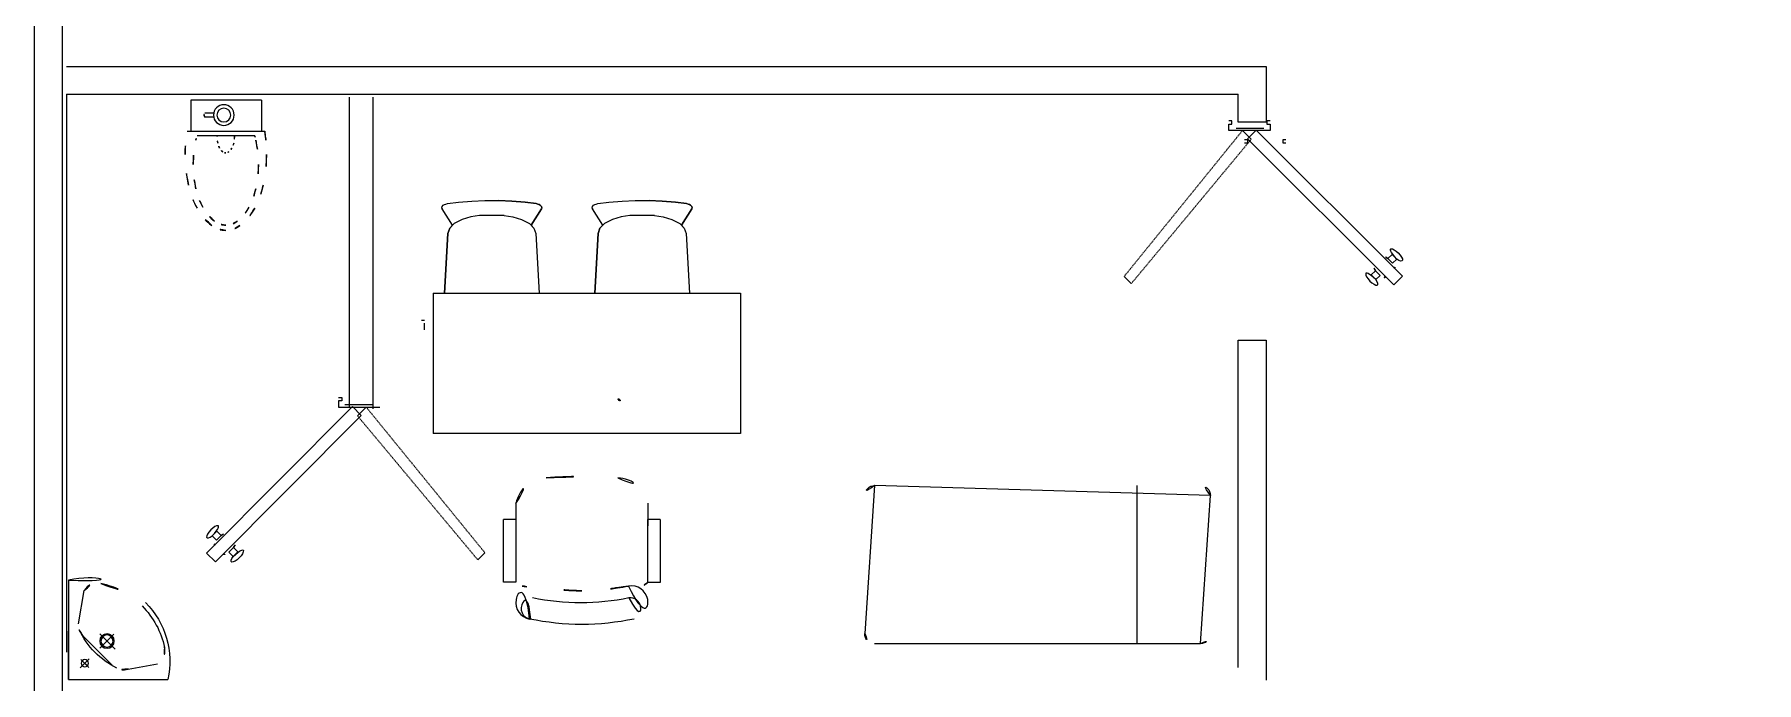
# Model space of a CAD drawing. Header units: inches. Extents: x -20102930481 to -19884906075, y 8171002997 to 8304837243.
# Drawn here: x -19884909529.4 to -19884909159.1, y 8171003265.9 to 8171003405.2 of the extents above; entities that cross this region are included whole.
import ezdxf

# ---------------------------------------------------------------- set-up
doc = ezdxf.new("R2010")
doc.units = ezdxf.units.IN
doc.header["$MEASUREMENT"] = 0
doc.linetypes.add('HIDDEN', pattern=[0.375, 0.25, -0.125])
for name, color, linetype in [('Layer1', 240, 'Continuous'), ('LOTES', 7, 'Continuous'), ('Piezas Sanitarias', 7, 'Continuous'), ('VISTAS', 6, 'Continuous'), ('wall', 140, 'Continuous')]:
    doc.layers.add(name, color=color, linetype=linetype)
doc.layers.add('MOBILIARIO_MOVIL', color=2, linetype='Continuous', lineweight=20)

# ---------------------------------------------------------------- blocks, each defined once
blk = doc.blocks.new('P Chair')
for p, q in [((-259.133764552098, 349.1530719656876), (-259.1337645521271, 141.3852142260148)), ((-218.1837645520864, 349.1530719656876), (-259.133764552098, 349.1530719656876)), ((-218.1837645520864, 142.1564406117104), (-218.1837645520864, 349.1530719656876)), ((258.7175385002338, 349.6485261678645), (217.7675385002804, 349.6485261678608)), ((217.7675385002804, 349.6485261678608), (217.7675385002804, 141.8806684281881)), ((258.7175385002629, 141.8806684281881), (258.7175385002338, 349.6485261678645)), ((-218.1837645520864, 89.1461037471745), (-218.1837645520864, 162.8561037471663)), ((217.7675385002804, 87.4401731001708), (217.7675385002804, 162.1619999999384))]:
    blk.add_line(p, q)
at = {"linetype": 'Continuous'}
for p, q in [((-217.9994421573065, 141.3852142260148), (-259.1337645521271, 141.3852142260148)), ((258.7175385002629, 141.8806684281881), (217.7675385002804, 141.8806684281881))]:
    blk.add_line(p, q, dxfattribs=at)
for centre, radius, start, end in [((-163.0809316391242, 415.8950674936787), 55.28254973779035, 99.89883811843956, 279.7522103954503), ((-165.7235366005625, 435.5425091298675), 35.15038994497284, 94.91276213144351, 274.9127621314439), ((-0.007509725022828206, -347.8693444417804), 836.2256085814062, 78.08993232286258, 101.9100676771373), ((163.0734219140722, 415.8950674936787), 55.28254973779035, 260.2477896045497, 80.10116188156044), ((158.7507173243503, 436.6001510624337), 36.21193172131102, 265.0872378685562, 70.3212532226276), ((-3.531864245596807, -349.0914577478688), 766.3275702958327, 78.01123810419728, 101.9887618958027), ((18.41999027493875, -534.8944103690301), 912.6856745086022, 91.1566682511965, 100.8713635267809), ((-18.42750000001979, -534.8944103690301), 912.6856745086022, 79.12863647321916, 88.8433317488035), ((-110.5650000000023, 114.5000135301816), 110.565, 193.2565848807499, 265.9234016741331), ((110.5649999999732, 114.5000135301816), 110.565, 274.0765983258668, 345.8334441779631), ((0, 1665.846000000005), 1665.846000000006, 265.9234016741329, 274.0765983258671)]:
    blk.add_arc(centre, radius, start, end, dxfattribs=at)
for centre, start, end in [((-180.8605138439452, 308.9014853644621), 90.7226100235568, 132.8381951137704), ((180.4442877921392, 309.3969395666354), 47.1618048862296, 87.57171213381959)]:
    blk.add_arc(centre, 54.89276152036445, start, end)
blk = doc.blocks.new('Basin 2')
at = {"lineweight": 13}
for p, q in [((0, -410), (0, 0)), ((0, 0), (410, 0)), ((230.7365740060741, -40.68508343350732), (368.3541944519257, -64.95078293901133)), ((40.6850834335055, -230.7365740060727), (64.9507829390077, -368.3541944519257))]:
    blk.add_line(p, q, dxfattribs=at)
at = {"lineweight": 5}
for p, q in [((0, 0), (0, -200)), ((48.0560727597458, -48.05607275974762), (85.92876326607438, -85.92876326607666)), ((84.55200541932754, -49.96688633311533), (51.21329467424948, -83.30559707819339)), ((67.25944587622143, -67.25944587622143), (84.55200541932754, -49.96688633311533)), ((120.2081528017134, -120.2081528017134), (181.0089901612046, -59.40731544222217)), ((120.2081528017134, -120.2081528017134), (59.40731544222035, -181.0089901612037)), ((129.4028773650152, -129.4028773650175), (187.5453580116482, -187.5453580116491)), ((192.9632720939935, -125.234779439952), (129.4863795233523, -188.7116720105937)), ((159.0990257669728, -159.0990257669732), (192.9632720939935, -125.234779439952))]:
    blk.add_line(p, q, dxfattribs=at)
for centre, radius in [((67.25944587622143, -67.25944587622143), 15), ((159.0990257669728, -159.0990257669732), 30)]:
    blk.add_circle(centre, radius, dxfattribs=at)
at = {"lineweight": 13}
blk.add_circle((159.0990257669728, -159.0990257669732), 25, dxfattribs=at)
for centre, radius, start, end in [((355.5195720007214, -354.5714647035466), 345.1245719056662, 116.9390042373416, 154.3092734873311), ((227.4623081347963, -107.3895208100275), 66.78474962679638, 72.81017527218367, 134.0724767576046), ((75.97303914211625, -75.97303914211807), 342.5578976705159, 315.0000000000184, 12.81369659904593), ((331.7740530836927, -120.3205838680551), 66.36204937644563, 346.6009009590553, 56.54919527637677), ((107.3895208100257, -227.4623081347959), 66.78474962679638, 135.9275232423954, 197.1898247278489), ((75.97303914211807, -75.9730391421167), 342.5578976705159, 257.1863034009737, 315.0000000000184), ((61.83090351838655, -61.83090351838564), 342.5578976705159, 281.9981928529285, 315.0000000000184), ((120.3205838680515, -331.7740530836936), 66.36204937644563, 213.4508047235728, 283.399099040964)]:
    blk.add_arc(centre, radius, start, end, dxfattribs=at)
at = {"lineweight": 5}
blk.add_arc((61.83090351838655, -61.83090351838655), 342.5578976705159, 315.0000000000184, 348.0018071470097, dxfattribs=at)
blk = doc.blocks.new('commode')
at = {"lineweight": 18}
for p, q in [((0.02326844393246574, 0.579930588042771), (0.02326844393246574, 0.4407976834263536)), ((0.02326844393246574, 0.579930588042771), (0.3379778131347848, 0.579930588042771)), ((0.3379778131347848, 0.579930588042771), (0.3379778131347848, 0.4407976834263536)), ((0.3541772249955102, 0.4407976834263536), (0.008702560578967677, 0.4407976834263536)), ((0.3092760068984717, 0.4224094198361854), (0.05360377867600619, 0.4224094198361854))]:
    blk.add_line(p, q, dxfattribs=at)
for p, q in [((0.2356011113079148, 0.5044457298063207), (0.2749557825400188, 0.5044457298063207)), ((0.2356514898856403, 0.5217257298063487), (0.2745210882840183, 0.5217257298063487))]:
    blk.add_line(p, q)
for radius in [0.04602092158113374, 0.030539601093682]:
    blk.add_circle((0.1904238933429951, 0.5132175141188782), radius)
blk.add_arc((0.2684502714446353, 0.5129275452709408), 0.01068938109529084, 307.4880301962534, 55.39401778651955)
for centre, radius, start, end in [((0.6238321923901822, 0.336959953798214), 0.6238322996025545, 170.4184431657297, 180), ((0.5353537324763238, 0.2930750152008841), 0.4990658396891376, 167.4266549956183, 180), ((0.3602804376114364, 0.3321230253568501), 0.319690797747216, 163.5954360510485, 167.4266549956183), ((0.2769829065800877, 0.4170748053002171), 0.1336981777824349, 177.7132668310445, 179.9999999983325), ((0.2769829065809972, 0.4170748053074931), 0.1336981777831211, 179.9999999995831, 192.5398667998981), ((0.2299731482744392, 0.40661867014569), 0.08553960493882207, 192.5398668003277, 208.2349499874454), ((0.1339401373425062, 0.40661867014569), 0.08553960494104924, 331.7650500130205, 347.4601331996723), ((0.0869303790414051, 0.4170748053074931), 0.1336981777803885, 347.4601331996723, 0), ((0.08693037903958611, 0.4170748053074931), 0.1336981777824287, 359.9999999991662, 2.286733166868647), ((0.002599347960313025, 0.3321230253568501), 0.3196907977490674, 12.57334500395212, 16.40456394939556), ((-0.1724739468972984, 0.2930750152008841), 0.4990658396848051, 0, 12.57334500438169), ((-0.2609524068193423, 0.336959953798214), 0.6238322996059656, 0, 9.581556834270287), ((0.6238321923938202, 0.336959953798214), 0.6238322996066291, 180, 192.5733450043817), ((0.2003817651457211, 0.390728661979665), 0.05195177507389825, 208.2349499874454, 232.3543100765073), ((0.1819566428093822, 0.3668425798750832), 0.02178507072153479, 232.354310076466, 269.9999999993747), ((0.1819566428093822, 0.3668425798750832), 0.02178507072162197, 269.9999999993747, 307.6456899228667), ((0.1635315204748622, 0.390728661979665), 0.05195177507393617, 307.6456899228667, 331.7650500120887), ((-0.2609524068193423, 0.336959953798214), 0.6238322996066472, 347.4266549956183, 0), ((0.5353537324726858, 0.2930750152008841), 0.4990658396852729, 180, 192.5733450039521), ((-0.1724739468954795, 0.2930750152008841), 0.4990658396825438, 347.4266549956183, 0), ((0.4049905738211237, 0.2881499411087134), 0.3996134971869005, 192.5733450043817, 208.3007557659146), ((0.3602804376159838, 0.254027005052194), 0.3196907977516764, 192.5733450043817, 208.3007557659146), ((0.00259934796122252, 0.254027005044918), 0.319690797748621, 331.6992442340854, 347.4266549960478), ((-0.04211078824846481, 0.2881499411087134), 0.3996134971884153, 331.6992442340854, 347.4266549960478), ((0.2672294362173488, 0.2139708670147229), 0.2431505109344131, 208.3007557659146, 232.4305804465929), ((0.2500715275327821, 0.194683745772636), 0.1945204087488447, 208.3007557659146, 232.4305804459669), ((0.1128082580416958, 0.194683745772636), 0.1945204087484762, 307.5694195539917, 331.6992442340854), ((0.09565034935621952, 0.2139708670147229), 0.2431505109350524, 307.5694195534072, 331.6992442336195), ((0.1814398927872389, 0.1024477935643517), 0.1024478397682742, 232.4305804459669, 269.9999999998437), ((0.1814398927872389, 0.1054652870152495), 0.08195827181475579, 232.4305804465929, 270.0000000001563), ((0.1814398927872389, 0.1054652870152495), 0.08195827181418106, 269.9999999996873, 307.5694195533658), ((0.1814398927872389, 0.1024477935643517), 0.1024478397682012, 270.0000000001042, 307.5694195540331)]:
    blk.add_arc(centre, radius, start, end, dxfattribs=at)

msp = doc.modelspace()

# ---------------------------------------------------------------- linework, layer by layer
msp.add_line((-19884909292.31697, 8171003274.249301), (-19884909292.31697, 8171003308.242862))
for points in [[(-19884909529.44707, 8171004369.445784), (-19884906075.07749, 8171004369.445784), (-19884906075.07749, 8171002997.497581), (-19884909529.44707, 8171002997.497581)], [(-19884909523.44707, 8171004363.445784), (-19884906081.07749, 8171004363.445784), (-19884906081.07749, 8171003003.497581), (-19884909523.44707, 8171003003.497581)]]:
    msp.add_lwpolyline(points, close=True)
at = {"layer": 'Layer1'}
msp.add_line((-19884909522.57383, 8171003392.372515), (-19884909522.57383, 8171003272.372515), dxfattribs=at)
at = {"layer": 'LOTES', "color": 7, "linetype": 'Continuous'}
for p, q in [((-19884909441.82132, 8171003367.944996), (-19884909441.73807, 8171003368.24815)), ((-19884909441.82132, 8171003367.944996), (-19884909441.76666, 8171003367.709536)), ((-19884909439.50491, 8171003364.241688), (-19884909441.76666, 8171003367.709536)), ((-19884909441.73807, 8171003368.24815), (-19884909441.50951, 8171003368.487728)), ((-19884909441.50951, 8171003368.487728), (-19884909441.25151, 8171003368.641197)), ((-19884909441.25151, 8171003368.641197), (-19884909440.96391, 8171003368.751568)), ((-19884909440.96391, 8171003368.751568), (-19884909440.62856, 8171003368.844912)), ((-19884909440.62856, 8171003368.844912), (-19884909438.27514, 8171003369.141296)), ((-19884909438.27514, 8171003369.141296), (-19884909435.38488, 8171003369.390587)), ((-19884909435.38488, 8171003369.390587), (-19884909432.58208, 8171003369.495914)), ((-19884909432.58208, 8171003369.495914), (-19884909429.57712, 8171003369.495914)), ((-19884909426.77431, 8171003369.390587), (-19884909429.57712, 8171003369.495914)), ((-19884909423.88439, 8171003369.141296), (-19884909426.77431, 8171003369.390587)), ((-19884909421.53064, 8171003368.844912), (-19884909423.88439, 8171003369.141296)), ((-19884909422.65429, 8171003364.241688), (-19884909420.3927, 8171003367.709536)), ((-19884909421.19562, 8171003368.751568), (-19884909421.53064, 8171003368.844912)), ((-19884909420.90785, 8171003368.641197), (-19884909421.19562, 8171003368.751568)), ((-19884909420.64969, 8171003368.487728), (-19884909420.90785, 8171003368.641197)), ((-19884909420.42146, 8171003368.24815), (-19884909420.64969, 8171003368.487728)), ((-19884909420.33804, 8171003367.944996), (-19884909420.42146, 8171003368.24815)), ((-19884909420.33804, 8171003367.944996), (-19884909420.3927, 8171003367.709536)), ((-19884909409.49078, 8171003367.944996), (-19884909409.40736, 8171003368.24815)), ((-19884909409.49078, 8171003367.944996), (-19884909409.43612, 8171003367.709536)), ((-19884909407.17437, 8171003364.241688), (-19884909409.43612, 8171003367.709536)), ((-19884909409.40736, 8171003368.24815), (-19884909409.17897, 8171003368.487728)), ((-19884909409.17897, 8171003368.487728), (-19884909408.9208, 8171003368.641197)), ((-19884909408.9208, 8171003368.641197), (-19884909408.63321, 8171003368.751568)), ((-19884909408.63321, 8171003368.751568), (-19884909408.29801, 8171003368.844912)), ((-19884909408.29801, 8171003368.844912), (-19884909405.94444, 8171003369.141296)), ((-19884909405.94444, 8171003369.141296), (-19884909403.05434, 8171003369.390587)), ((-19884909403.05434, 8171003369.390587), (-19884909400.25154, 8171003369.495914)), ((-19884909400.25154, 8171003369.495914), (-19884909397.24657, 8171003369.495914)), ((-19884909394.44377, 8171003369.390587), (-19884909397.24657, 8171003369.495914)), ((-19884909391.55368, 8171003369.141296), (-19884909394.44377, 8171003369.390587)), ((-19884909389.2001, 8171003368.844912), (-19884909391.55368, 8171003369.141296)), ((-19884909390.32375, 8171003364.241688), (-19884909388.062, 8171003367.709536)), ((-19884909388.86491, 8171003368.751568), (-19884909389.2001, 8171003368.844912)), ((-19884909388.57732, 8171003368.641197), (-19884909388.86491, 8171003368.751568)), ((-19884909388.31915, 8171003368.487728), (-19884909388.57732, 8171003368.641197)), ((-19884909388.09075, 8171003368.24815), (-19884909388.31915, 8171003368.487728)), ((-19884909388.0075, 8171003367.944996), (-19884909388.09075, 8171003368.24815)), ((-19884909388.0075, 8171003367.944996), (-19884909388.062, 8171003367.709536)), ((-19884909440.14704, 8171003363.565752), (-19884909440.57121, 8171003362.458801)), ((-19884909439.18233, 8171003364.581379), (-19884909440.14704, 8171003363.565752)), ((-19884909437.48938, 8171003365.433447), (-19884909439.18233, 8171003364.581379)), ((-19884909435.60403, 8171003366.034204), (-19884909437.48938, 8171003365.433447)), ((-19884909433.71817, 8171003366.283243), (-19884909435.60403, 8171003366.034204)), ((-19884909428.44119, 8171003366.283243), (-19884909433.71817, 8171003366.283243)), ((-19884909428.44119, 8171003366.283243), (-19884909426.55534, 8171003366.034204)), ((-19884909426.55534, 8171003366.034204), (-19884909424.66982, 8171003365.433447)), ((-19884909424.66982, 8171003365.433447), (-19884909422.97704, 8171003364.581379)), ((-19884909422.97704, 8171003364.581379), (-19884909422.01232, 8171003363.565752)), ((-19884909422.01232, 8171003363.565752), (-19884909421.58799, 8171003362.458801)), ((-19884909407.81633, 8171003363.565752), (-19884909408.24066, 8171003362.458801)), ((-19884909406.85162, 8171003364.581379), (-19884909407.81633, 8171003363.565752)), ((-19884909405.15884, 8171003365.433447), (-19884909406.85162, 8171003364.581379)), ((-19884909403.27332, 8171003366.034204), (-19884909405.15884, 8171003365.433447)), ((-19884909401.38746, 8171003366.283243), (-19884909403.27332, 8171003366.034204)), ((-19884909396.11049, 8171003366.283243), (-19884909401.38746, 8171003366.283243)), ((-19884909396.11049, 8171003366.283243), (-19884909394.22463, 8171003366.034204)), ((-19884909394.22463, 8171003366.034204), (-19884909392.33927, 8171003365.433447)), ((-19884909392.33927, 8171003365.433447), (-19884909390.64649, 8171003364.581379)), ((-19884909390.64649, 8171003364.581379), (-19884909389.68179, 8171003363.565752)), ((-19884909389.68179, 8171003363.565752), (-19884909389.25745, 8171003362.458801)), ((-19884909440.57121, 8171003362.458801), (-19884909441.27926, 8171003349.599838)), ((-19884909421.58799, 8171003362.458801), (-19884909420.88027, 8171003349.599838)), ((-19884909408.24066, 8171003362.458801), (-19884909408.94855, 8171003349.599838)), ((-19884909389.25745, 8171003362.458801), (-19884909388.54956, 8171003349.599838))]:
    msp.add_line(p, q, dxfattribs=at)
for points in [[(-19884909441.27926, 8171003349.599838), (-19884909440.57121, 8171003362.459431), (-19884909440.14704, 8171003363.566425), (-19884909439.50491, 8171003364.242277), (-19884909441.76666, 8171003367.710209), (-19884909441.82132, 8171003367.945669), (-19884909441.73807, 8171003368.248737), (-19884909441.50951, 8171003368.488359), (-19884909441.25151, 8171003368.64187), (-19884909440.96391, 8171003368.752199), (-19884909440.62856, 8171003368.845585), (-19884909438.27514, 8171003369.141884), (-19884909435.38488, 8171003369.39126), (-19884909432.58208, 8171003369.496586), (-19884909429.57712, 8171003369.496586), (-19884909426.77431, 8171003369.39126), (-19884909423.88439, 8171003369.141884), (-19884909421.53064, 8171003368.845585), (-19884909421.19562, 8171003368.752199), (-19884909420.90785, 8171003368.64187), (-19884909420.64969, 8171003368.488359), (-19884909420.42146, 8171003368.248737), (-19884909420.33804, 8171003367.945669), (-19884909420.3927, 8171003367.710209), (-19884909422.65429, 8171003364.242277), (-19884909422.01232, 8171003363.566425), (-19884909421.58799, 8171003362.459431), (-19884909420.88027, 8171003349.599838)], [(-19884909408.94872, 8171003349.599838), (-19884909408.24066, 8171003362.459431), (-19884909407.81633, 8171003363.566425), (-19884909407.17437, 8171003364.242277), (-19884909409.43612, 8171003367.710209), (-19884909409.49078, 8171003367.945669), (-19884909409.40736, 8171003368.248737), (-19884909409.17897, 8171003368.488359), (-19884909408.9208, 8171003368.64187), (-19884909408.63321, 8171003368.752199), (-19884909408.29801, 8171003368.845585), (-19884909405.94444, 8171003369.141884), (-19884909403.05434, 8171003369.39126), (-19884909400.25154, 8171003369.496586), (-19884909397.24657, 8171003369.496586), (-19884909394.44377, 8171003369.39126), (-19884909391.55368, 8171003369.141884), (-19884909389.2001, 8171003368.845585), (-19884909388.86491, 8171003368.752199), (-19884909388.57732, 8171003368.64187), (-19884909388.31915, 8171003368.488359), (-19884909388.09075, 8171003368.248737), (-19884909388.0075, 8171003367.945669), (-19884909388.062, 8171003367.710209), (-19884909390.32375, 8171003364.242277), (-19884909389.68179, 8171003363.566425), (-19884909389.25745, 8171003362.459431), (-19884909388.54956, 8171003349.599838)]]:
    msp.add_lwpolyline(points, dxfattribs=at)
at = {"layer": 'MOBILIARIO_MOVIL'}
for p, q in [((-19884909443.66312, 8171003349.599838), (-19884909377.59366, 8171003349.599838)), ((-19884909443.66312, 8171003349.599838), (-19884909443.66312, 8171003319.439262)), ((-19884909377.59366, 8171003349.599838), (-19884909377.59366, 8171003319.439262)), ((-19884909377.59366, 8171003319.439262), (-19884909443.66312, 8171003319.439262))]:
    msp.add_line(p, q, dxfattribs=at)
at = {"layer": 'Piezas Sanitarias'}
msp.add_lwpolyline([(-19884909348.74622, 8171003274.249301), (-19884909278.66639, 8171003274.249301, 0.4142135623730284), (-19884909276.54273, 8171003276.372958), (-19884909276.54273, 8171003306.103793, 0.414213562373119), (-19884909278.66639, 8171003308.227389), (-19884909348.74622, 8171003308.227389, 0.4142135623730953), (-19884909350.86988, 8171003306.103793), (-19884909350.86988, 8171003276.372958, 0.4142135623730928)], format="xyb", close=True, dxfattribs=at)
at = {"layer": 'VISTAS', "linetype": 'Continuous'}
for p, q in [((-19884909271.91739, 8171003386.62887), (-19884909272.60249, 8171003386.62887)), ((-19884909272.60249, 8171003384.573633), (-19884909272.60249, 8171003385.943842)), ((-19884909272.60249, 8171003385.943842), (-19884909271.91739, 8171003385.943842)), ((-19884909271.91739, 8171003385.943842), (-19884909271.91739, 8171003386.62887)), ((-19884909263.69629, 8171003386.62887), (-19884909264.3814, 8171003386.62887)), ((-19884909264.3814, 8171003386.62887), (-19884909264.3814, 8171003385.943842)), ((-19884909264.3814, 8171003385.943842), (-19884909263.69629, 8171003385.943842)), ((-19884909263.69629, 8171003385.943842), (-19884909263.69629, 8171003384.573633)), ((-19884909263.69629, 8171003384.573633), (-19884909272.60249, 8171003384.573633)), ((-19884909268.52223, 8171003382.593699), (-19884909269.20734, 8171003382.593699)), ((-19884909269.20734, 8171003381.90867), (-19884909268.52223, 8171003381.90867)), ((-19884909268.52223, 8171003381.90867), (-19884909268.52223, 8171003382.593699)), ((-19884909260.30114, 8171003382.593699), (-19884909260.98625, 8171003382.593699)), ((-19884909260.98625, 8171003382.593699), (-19884909260.98625, 8171003381.90867)), ((-19884909260.98625, 8171003381.90867), (-19884909260.30114, 8171003381.90867)), ((-19884909237.44117, 8171003357.938593), (-19884909238.35091, 8171003357.028692)), ((-19884909237.44117, 8171003357.938593), (-19884909238.35091, 8171003357.028692)), ((-19884909237.3433, 8171003356.020998), (-19884909238.35091, 8171003357.028692)), ((-19884909237.3433, 8171003356.020998), (-19884909238.35091, 8171003357.028692)), ((-19884909236.43355, 8171003356.930899), (-19884909237.44117, 8171003357.938593)), ((-19884909236.43355, 8171003356.930899), (-19884909237.44117, 8171003357.938593)), ((-19884909236.43355, 8171003356.930899), (-19884909237.3433, 8171003356.020998)), ((-19884909236.43355, 8171003356.930899), (-19884909237.3433, 8171003356.020998)), ((-19884909241.93698, 8171003353.509867), (-19884909241.02724, 8171003354.419458)), ((-19884909241.93698, 8171003353.509867), (-19884909241.02724, 8171003354.419458)), ((-19884909240.92936, 8171003352.502172), (-19884909241.93698, 8171003353.509867)), ((-19884909240.92936, 8171003352.502172), (-19884909241.93698, 8171003353.509867)), ((-19884909240.01962, 8171003353.412073), (-19884909241.02724, 8171003354.419458)), ((-19884909240.01962, 8171003353.412073), (-19884909241.02724, 8171003354.419458)), ((-19884909240.92936, 8171003352.502172), (-19884909240.01962, 8171003353.412073)), ((-19884909240.92936, 8171003352.502172), (-19884909240.01962, 8171003353.412073)), ((-19884909446.22453, 8171003343.790059), (-19884909445.53943, 8171003343.791816)), ((-19884909445.53416, 8171003341.736586), (-19884909445.53767, 8171003343.10679)), ((-19884909464.04549, 8171003327.141483), (-19884909463.36039, 8171003327.143239)), ((-19884909463.35863, 8171003326.458213), (-19884909464.04374, 8171003326.456457)), ((-19884909464.04374, 8171003326.456457), (-19884909464.04022, 8171003325.086253)), ((-19884909463.36039, 8171003327.143239), (-19884909463.35863, 8171003326.458213)), ((-19884909464.04022, 8171003325.086253), (-19884909455.13406, 8171003325.109079)), ((-19884909491.23203, 8171003297.373735), (-19884909490.227, 8171003298.384009)), ((-19884909491.23203, 8171003297.373735), (-19884909490.227, 8171003298.384009)), ((-19884909491.23203, 8171003297.373735), (-19884909490.31995, 8171003296.466169)), ((-19884909491.23203, 8171003297.373735), (-19884909490.31995, 8171003296.466169)), ((-19884909490.31995, 8171003296.466169), (-19884909489.31492, 8171003297.476443)), ((-19884909490.31995, 8171003296.466169), (-19884909489.31492, 8171003297.476443)), ((-19884909490.227, 8171003298.384009), (-19884909489.31492, 8171003297.476443)), ((-19884909490.227, 8171003298.384009), (-19884909489.31492, 8171003297.476443)), ((-19884909487.63695, 8171003293.864113), (-19884909486.63192, 8171003294.874078)), ((-19884909487.63695, 8171003293.864113), (-19884909486.63192, 8171003294.874078)), ((-19884909486.72488, 8171003292.956548), (-19884909487.63695, 8171003293.864113)), ((-19884909486.72488, 8171003292.956548), (-19884909487.63695, 8171003293.864113)), ((-19884909486.72488, 8171003292.956548), (-19884909485.71984, 8171003293.96682)), ((-19884909486.72488, 8171003292.956548), (-19884909485.71984, 8171003293.96682)), ((-19884909485.71984, 8171003293.96682), (-19884909486.63192, 8171003294.874078)), ((-19884909485.71984, 8171003293.96682), (-19884909486.63192, 8171003294.874078))]:
    msp.add_line(p, q, dxfattribs=at)
at = {"layer": 'VISTAS', "color": 9, "linetype": 'HIDDEN', "ltscale": 0.2}
for points in [[(-19884909295.07958, 8171003353.189875), (-19884909269.63373, 8171003384.57316), (-19884909267.76062, 8171003382.699972), (-19884909293.54851, 8171003351.660929)], [(-19884909432.5766, 8171003293.783031), (-19884909458.1028, 8171003325.100997), (-19884909459.9711, 8171003323.223015), (-19884909434.10375, 8171003292.250167)]]:
    msp.add_lwpolyline(points, close=True, dxfattribs=at)
at = {"layer": 'VISTAS', "linetype": 'Continuous'}
for points in [[(-19884909235.2318, 8171003353.230036), (-19884909266.66809, 8171003384.666254), (-19884909268.54504, 8171003382.789225), (-19884909237.10883, 8171003351.353014)], [(-19884909492.42429, 8171003293.669806), (-19884909461.06867, 8171003325.18649), (-19884909459.18692, 8171003323.314277), (-19884909490.54246, 8171003291.797601)]]:
    msp.add_lwpolyline(points, close=True, dxfattribs=at)
for centre, major_axis, ratio, start_param, end_param in [((-19884909236.55252, 8171003357.819384), (1.259526465434297, -1.259526465434297), 0.3333333333346146, -1.159279480725154, 4.300872134313908), ((-19884909238.23194, 8171003356.140207), (1.259526465441671, -1.259526465441671), 0.3333333333339018, 1.982313172863475, 3.141592653589792), ((-19884909238.23194, 8171003356.140207), (1.259526465441671, -1.259526465441671), 0.3333333333339018, 1.982313172863475, 3.141592653589792), ((-19884909238.23194, 8171003356.140207), (1.259526465441671, -1.259526465441671), 0.3333333333344973, -2.220446049250313e-16, 1.159279480723207), ((-19884909238.23194, 8171003356.140207), (1.259526465441671, -1.259526465441671), 0.3333333333344973, -2.220446049250313e-16, 1.159279480723207), ((-19884909403.67972, 8171003326.660906), (0.2178353628111183, -0.2178353628111185), 0.3333333333346145, -1.159279480725154, 4.300872134313908), ((-19884909487.52018, 8171003294.752904), (-1.25629421555122, -1.26275044180096), 0.3333333333339019, 0, 1.159279480726317), ((-19884909487.52018, 8171003294.752904), (-1.25629421555122, -1.26275044180096), 0.3333333333339019, 0, 1.159279480726317), ((-19884909485.83654, 8171003293.077717), (-1.256294215547177, -1.262750441796898), 0.3333333333344057, 5.123905826455241, 10.58405744149514), ((-19884909485.83654, 8171003293.077717), (-1.256294215547177, -1.262750441796898), 0.3333333333344057, 5.123905826455241, 10.58405744149514), ((-19884909487.52018, 8171003294.752904), (-1.25629421555122, -1.262750441800961), 0.3333333333344973, 1.982313172866587, 3.141592653589793), ((-19884909487.52018, 8171003294.752904), (-1.25629421555122, -1.262750441800961), 0.3333333333344973, 1.982313172866587, 3.141592653589793)]:
    msp.add_ellipse(centre, major_axis=major_axis, ratio=ratio, start_param=start_param, end_param=end_param, dxfattribs=at)
at = {"layer": 'VISTAS', "linetype": 'Continuous', "extrusion": (0, 0, -1)}
for centre, major_axis, ratio, start_param, end_param in [((-19884909241.81801, 8171003352.621065), (1.259526465437618, -1.259526465437618), 0.3333333333344057, 5.123905826455241, 10.58405744149514), ((-19884909241.81801, 8171003352.621065), (1.259526465437618, -1.259526465437618), 0.3333333333344057, 5.123905826455241, 10.58405744149514), ((-19884909240.13867, 8171003354.300562), (1.25952646544167, -1.25952646544167), 0.3333333333344973, 1.982313172866587, 3.141592653589793), ((-19884909240.13867, 8171003354.300562), (1.25952646544167, -1.25952646544167), 0.3333333333344973, 1.982313172866587, 3.141592653589793), ((-19884909240.13867, 8171003354.300562), (1.259526465441671, -1.25952646544167), 0.3333333333339019, 0, 1.159279480726317), ((-19884909240.13867, 8171003354.300562), (1.259526465441671, -1.25952646544167), 0.3333333333339019, 0, 1.159279480726317), ((-19884909491.11533, 8171003298.262523), (-1.256294215543865, -1.262750441793568), 0.3333333333346146, -1.159279480725154, 4.300872134313908), ((-19884909489.43162, 8171003296.587656), (-1.25629421555122, -1.262750441800961), 0.3333333333339018, 1.982313172863475, 3.141592653589792), ((-19884909489.43162, 8171003296.587656), (-1.25629421555122, -1.262750441800961), 0.3333333333339018, 1.982313172863475, 3.141592653589792), ((-19884909489.43162, 8171003296.587656), (-1.25629421555122, -1.262750441800961), 0.3333333333344973, -2.220446049250313e-16, 1.159279480723207), ((-19884909489.43162, 8171003296.587656), (-1.25629421555122, -1.262750441800961), 0.3333333333344973, -2.220446049250313e-16, 1.159279480723207)]:
    msp.add_ellipse(centre, major_axis=major_axis, ratio=ratio, start_param=start_param, end_param=end_param, dxfattribs=at)
at = {"layer": 'wall'}
for p, q in [((-19884909522.57383, 8171003398.372515), (-19884909270.57383, 8171003398.372515)), ((-19884909270.57383, 8171003398.372515), (-19884909264.57383, 8171003398.372515)), ((-19884909264.57383, 8171003398.372515), (-19884909264.57383, 8171003392.372515)), ((-19884909522.57383, 8171003392.372515), (-19884909270.57383, 8171003392.372515)), ((-19884909461.75151, 8171003391.776308), (-19884909461.75151, 8171003325.046164)), ((-19884909456.57383, 8171003324.738672), (-19884909456.57383, 8171003391.776308)), ((-19884909270.57383, 8171003386.372515), (-19884909270.57383, 8171003392.372515)), ((-19884909264.57383, 8171003392.372515), (-19884909264.57383, 8171003391.372515)), ((-19884909264.57383, 8171003391.372515), (-19884909264.57383, 8171003386.372515)), ((-19884909271.02587, 8171003385.056215), (-19884909265.02587, 8171003385.056215)), ((-19884909264.57383, 8171003386.372515), (-19884909270.57383, 8171003386.372515)), ((-19884909270.57383, 8171003269.065945), (-19884909270.57383, 8171003339.470766)), ((-19884909270.57383, 8171003339.470766), (-19884909264.57383, 8171003339.470766)), ((-19884909264.57383, 8171003339.470766), (-19884909264.57383, 8171003266.372515)), ((-19884909456.7119, 8171003325.587619), (-19884909462.71188, 8171003325.572241)), ((-19884909461.75151, 8171003325.046164), (-19884909456.96007, 8171003325.046164))]:
    msp.add_line(p, q, dxfattribs=at)

# ---------------------------------------------------------------- block references
at = {"color": 7, "xscale": -48.31873996846566, "yscale": 48.31873996846566, "zscale": 48.31873996846566}
msp.add_blockref('commode', (-19884909479.51292, 8171003363.103054), dxfattribs=at)
at = {"rotation": 180}
for name, p, xscale, yscale, zscale in [('P Chair', (-19884909411.71413, 8171003310.145593), -0.06510866607683914, 0.06510866607683914, 0.06510866607683914), ('Basin 2', (-19884909522.11987, 8171003266.503635), -0.05204104954671827, 0.05204104954671827, 0.05204104954671827)]:
    msp.add_blockref(name, p, dxfattribs=dict(at, xscale=xscale, yscale=yscale, zscale=zscale))

doc.saveas('drawing.dxf')
